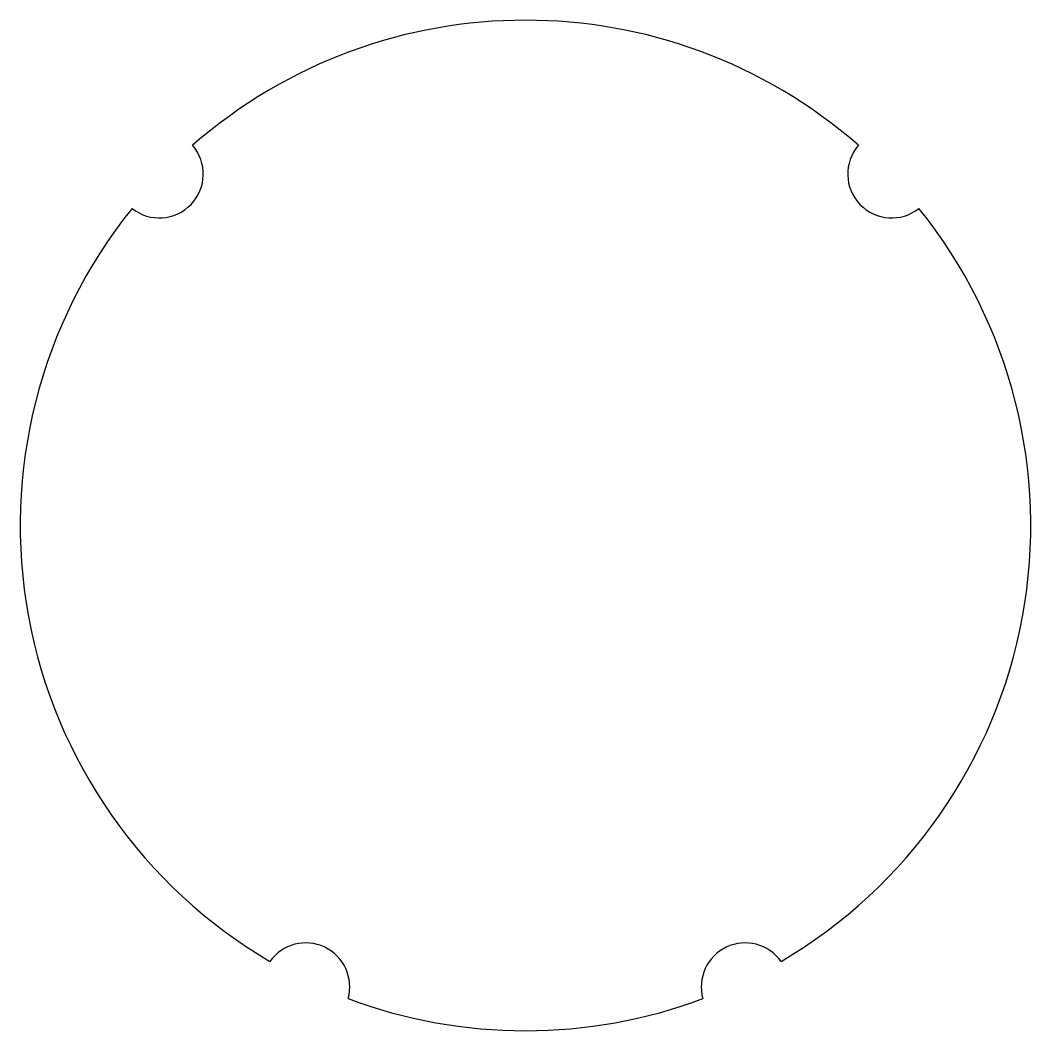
# Model space of a CAD drawing. Header units: millimetres. Extents: x -17.2 to 17.2, y -17.2 to 17.3.
import ezdxf

# ---------------------------------------------------------------- set-up
doc = ezdxf.new("R2010")
doc.units = ezdxf.units.MM

msp = doc.modelspace()

# ---------------------------------------------------------------- linework, layer by layer
at = {"color": 7, "linetype": 'Continuous'}
for centre, radius, start, end in [((0, 0), 17.25, 48.7968, 131.2032), ((-12.5, 12), 1.5, 231.6195, 40.7188), ((12.5, 12), 1.5, 139.2812, 308.3805), ((0, 0), 17.25, 141.1351, 239.6226), ((0, 0), 17.25, 300.3774, 38.8649), ((-7.5, -15.75), 1.5, 344.4392, 144.6341), ((7.5, -15.75), 1.5, 35.3659, 195.5608), ((0, 0), 17.25, 249.4507, 290.5493)]:
    msp.add_arc(centre, radius, start, end, dxfattribs=at)

doc.saveas('drawing.dxf')
